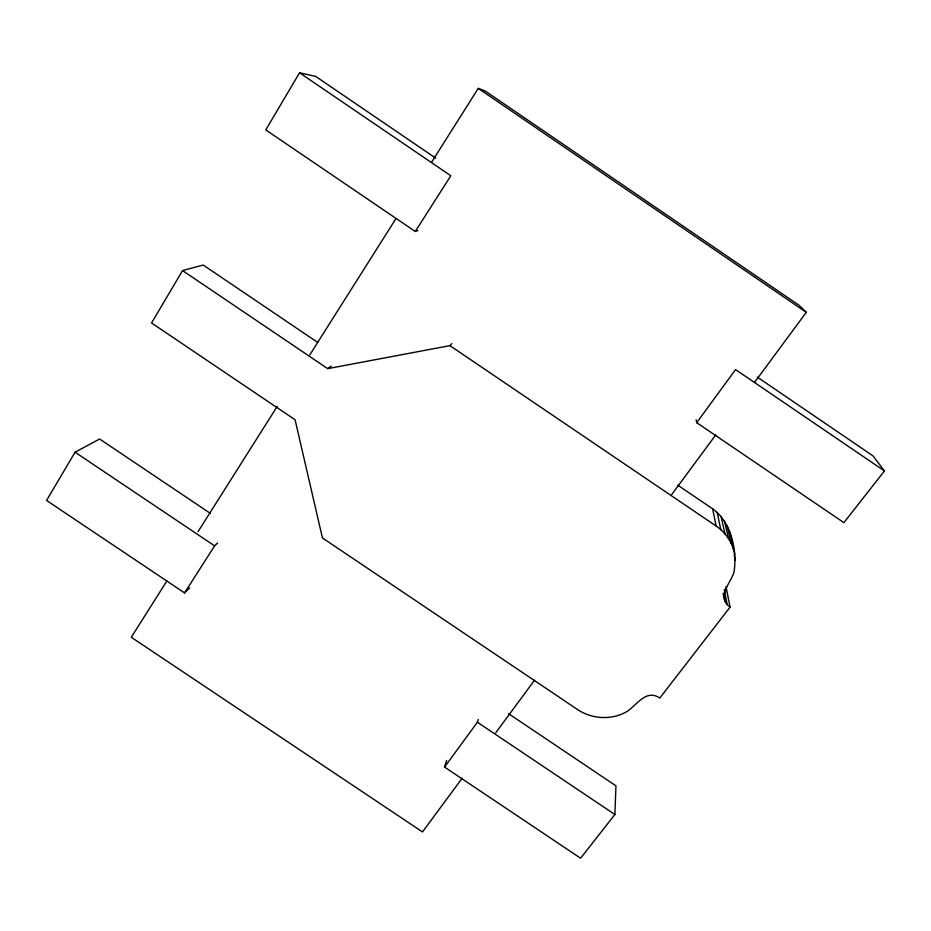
<?xml version="1.0" encoding="UTF-8"?>
<svg xmlns="http://www.w3.org/2000/svg" width="931" height="931" viewBox="0 0 931 931"><rect width="100%" height="100%" fill="white"/><g stroke="black" fill="none" stroke-linecap="round" stroke-linejoin="round"><path stroke-width="1.4" d="M446.636 760.476L444.553 767.086L580.595 858.219L614.891 814.509L615.95 785.822L508.535 713.67M677.733 485.156L712.646 508.826C731.545 522.594 737.038 549.593 734.14 571.622C731.01 582.992 715.66 597.074 730.079 607.128L659.8 698.041C645.928 688.579 636.723 705.477 626.586 711.761C611.527 720.303 591.907 719.221 577.604 709.573L322.452 537.955L295.08 419.765L151.555 322.964L182.546 270.572L203.226 265.044L317.669 342.422M444.553 767.086L477.394 722.223L478.173 719.477M210.185 513.272L99.617 439.013L75.085 452.21L46.55 500.447L184.559 592.907L189.703 587.892M435.685 158.119L315.597 76.354L299.561 72.781L265.766 129.909L415.261 231.47L417.868 230.504M166.998 580.781L131.283 637.27L422.488 831.93L462.16 778.211M198.047 531.659L277.217 406.416M309.825 354.851L395.989 218.552M431.693 162.064L478.266 88.387L485.098 90.935L799.264 305.438L806.293 312.339L754.541 382.397M184.559 592.907L214.596 545.845L217.668 542.971M415.261 231.47L450.825 175.75L299.561 72.781M696.714 422.662L735.571 369.595L884.45 470.946L843.893 522.64L696.714 422.662L696.132 419.846M495.792 732.674L534.603 680.13M671.74 494.489L715.73 434.94M182.546 270.572L327.7 368.653L449.929 345.634L451.861 343.632M327.7 368.653L331.215 366.174M75.085 452.21L214.596 545.845M477.394 722.223L614.891 814.509M449.929 345.634L716.137 526.038C725.808 532.625 732.813 543.017 734.815 554.585M757.31 377.113L873.01 455.899L884.45 470.946M478.266 88.387L806.293 312.339M729.194 530.775L733.465 548.999M727.169 525.631L731.347 543.623M734.14 554.934L735.385 560.276M724.446 520.79L728.508 538.56M721.083 516.321L724.981 533.882M717.126 512.306L720.827 529.681M712.646 508.826L716.137 526.038M725.994 586.46L730.079 607.128M724.271 589.486L727.169 604.556M723.527 593.198L725.063 601.368M723.154 593.722L723.666 596.422M730.486 536.116L730.893 540.213"/></g></svg>
